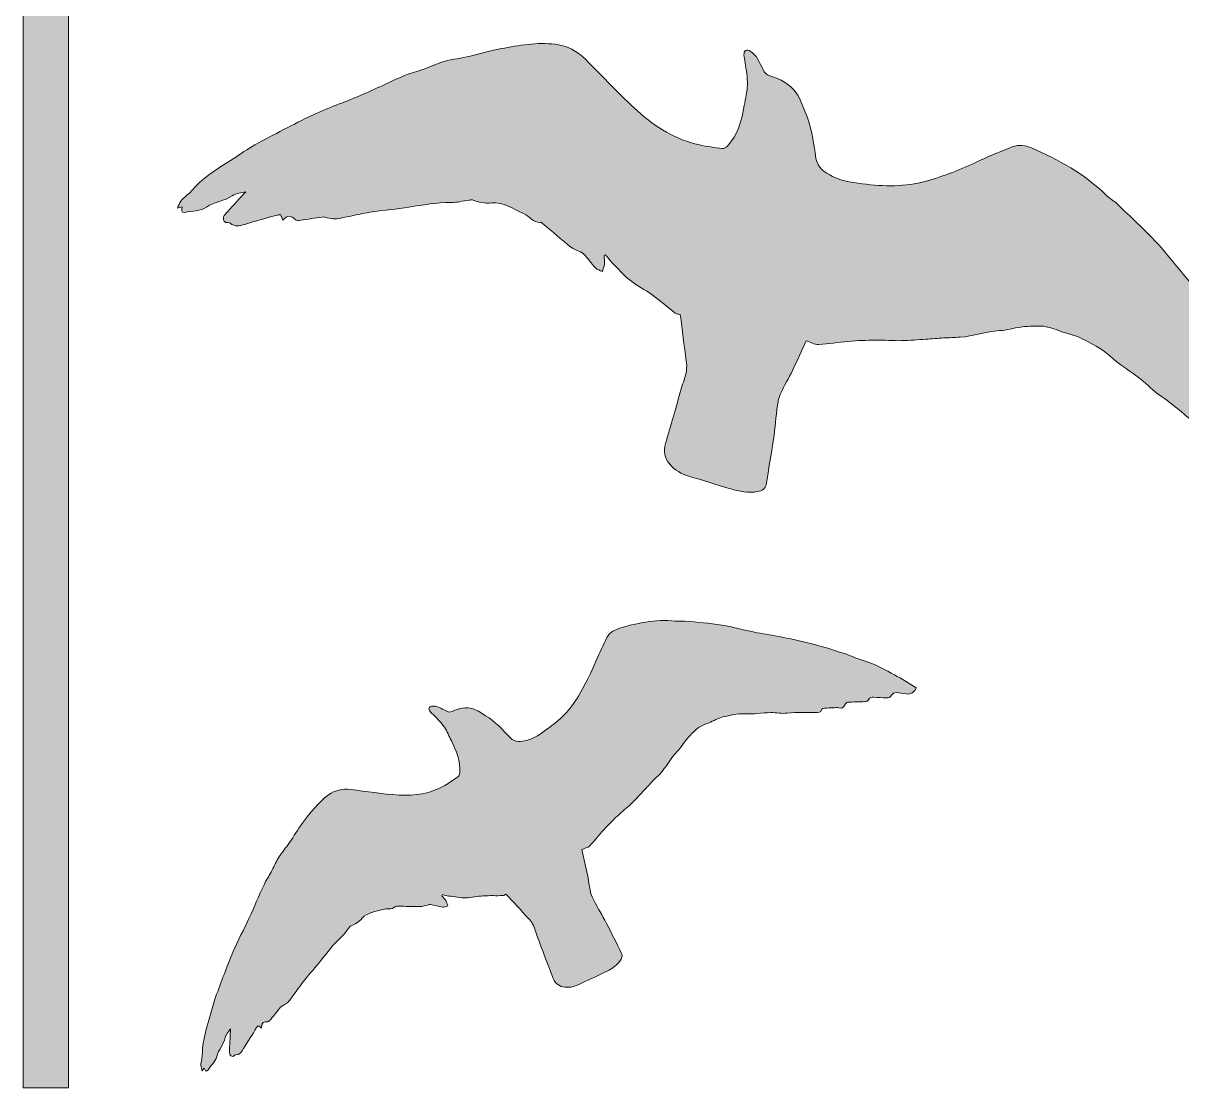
# Model space of a CAD drawing. Header units: inches. Extents: x 726 to 922, y 33 to 225.
# Drawn here: x 837.08 to 874.44, y 33.31 to 67.64 of the extents above; entities that cross this region are included whole.
import ezdxf

# ---------------------------------------------------------------- set-up
doc = ezdxf.new("R2010")
doc.units = ezdxf.units.IN
doc.header["$MEASUREMENT"] = 0
doc.layers.add('Layer 1', color=7, linetype='Continuous')

# ---------------------------------------------------------------- blocks, each defined once
blk = doc.blocks.new('block 3')
at = {"layer": 'Layer 1', "true_color": 0x965f44}
h = blk.add_hatch(color=25, dxfattribs=at)
h.dxf.hatch_style = 2
edge = h.paths.add_edge_path()
edge.add_spline(control_points=[(862.671, 131.864), (862.671, 148.268), (852.727, 162.346), (838.54, 168.408), (838.54, 168.408), (838.54, 224.914), (838.54, 224.914), (838.54, 224.914), (837.076, 224.914), (837.076, 224.914), (837.076, 224.914), (837.076, 33.31), (837.076, 33.31), (837.076, 33.31), (838.54, 33.31), (838.54, 33.31), (838.54, 33.31), (838.54, 95.321), (838.54, 95.321), (852.727, 101.383), (862.671, 115.461), (862.671, 131.864)], knot_values=[0, 0, 0, 0, 1, 1, 1, 2, 2, 2, 3, 3, 3, 4, 4, 4, 5, 5, 5, 6, 6, 6, 7, 7, 7, 7], degree=3, periodic=1)
at = {"layer": 'Layer 1', "lineweight": 0}
blk.add_open_spline([(862.671, 131.864), (862.671, 148.268), (852.727, 162.346), (838.54, 168.408), (838.54, 168.408), (838.54, 224.914), (838.54, 224.914), (838.54, 224.914), (837.076, 224.914), (837.076, 224.914), (837.076, 224.914), (837.076, 33.31), (837.076, 33.31), (837.076, 33.31), (838.54, 33.31), (838.54, 33.31), (838.54, 33.31), (838.54, 95.321), (838.54, 95.321), (852.727, 101.383), (862.671, 115.461), (862.671, 131.864)], degree=3, knots=[0, 0, 0, 0, 1, 1, 1, 2, 2, 2, 3, 3, 3, 4, 4, 4, 5, 5, 5, 6, 6, 6, 7, 7, 7, 7], dxfattribs=at)
blk = doc.blocks.new('block 6')
at = {"layer": 'Layer 1', "true_color": 0x965f44}
h = blk.add_hatch(color=25, dxfattribs=at)
h.dxf.hatch_style = 2
edge = h.paths.add_edge_path()
edge.add_spline(control_points=[(878.132, 54.879), (877.891, 55.205), (877.697, 55.564), (877.465, 55.897), (877.165, 56.328), (876.859, 56.758), (876.535, 57.171), (876.189, 57.611), (875.824, 58.036), (875.458, 58.46), (875.204, 58.753), (874.928, 59.028), (874.676, 59.322), (874.325, 59.73), (874.004, 60.165), (873.638, 60.557), (873.229, 60.996), (872.784, 61.403), (872.35, 61.818), (872.239, 61.925), (872.099, 62.002), (871.989, 62.11), (871.298, 62.788), (870.469, 63.245), (869.589, 63.621), (869.392, 63.705), (869.181, 63.739), (868.971, 63.653), (868.631, 63.513), (868.284, 63.387), (867.953, 63.227), (867.423, 62.972), (866.88, 62.756), (866.319, 62.582), (865.648, 62.375), (864.966, 62.366), (864.275, 62.451), (863.899, 62.497), (863.519, 62.524), (863.177, 62.704), (862.932, 62.833), (862.684, 62.985), (862.64, 63.284), (862.565, 63.793), (862.499, 64.301), (862.299, 64.78), (862.211, 64.989), (862.136, 65.212), (862.008, 65.395), (861.804, 65.685), (861.492, 65.844), (861.157, 65.943), (861.038, 65.977), (860.987, 66.047), (860.935, 66.151), (860.827, 66.369), (860.741, 66.608), (860.521, 66.747), (860.48, 66.772), (860.405, 66.787), (860.369, 66.767), (860.335, 66.747), (860.317, 66.674), (860.319, 66.625), (860.322, 66.54), (860.352, 66.457), (860.362, 66.371), (860.39, 66.133), (860.436, 65.894), (860.432, 65.656), (860.427, 65.434), (860.366, 65.213), (860.331, 64.992), (860.254, 64.507), (860.124, 64.044), (859.779, 63.672), (859.743, 63.632), (859.671, 63.597), (859.62, 63.603), (859.373, 63.633), (859.126, 63.667), (858.883, 63.72), (858.117, 63.887), (857.468, 64.29), (856.9, 64.803), (856.314, 65.332), (855.776, 65.914), (855.217, 66.472), (854.945, 66.743), (854.628, 66.918), (854.24, 66.964), (853.645, 67.035), (853.066, 66.929), (852.489, 66.824), (852.153, 66.763), (851.826, 66.655), (851.493, 66.58), (851.214, 66.517), (850.927, 66.485), (850.652, 66.41), (850.428, 66.349), (850.218, 66.239), (849.998, 66.161), (849.799, 66.089), (849.589, 66.048), (849.396, 65.965), (848.91, 65.755), (848.434, 65.522), (847.948, 65.313), (847.437, 65.094), (846.909, 64.915), (846.407, 64.678), (845.777, 64.382), (845.163, 64.052), (844.55, 63.722), (844.306, 63.591), (844.085, 63.42), (843.851, 63.271), (843.388, 62.977), (842.91, 62.703), (842.546, 62.277), (842.446, 62.16), (842.318, 62.066), (842.202, 61.962), (842.188, 61.943), (842.173, 61.926), (842.159, 61.908), (842.124, 61.837), (842.089, 61.766), (842.048, 61.681), (842.105, 61.695), (842.151, 61.706), (842.204, 61.719), (842.183, 61.628), (842.157, 61.521), (842.285, 61.542), (842.525, 61.582), (842.799, 61.588), (842.988, 61.715), (843.249, 61.891), (843.564, 61.905), (843.82, 62.081), (843.945, 62.167), (844.126, 62.172), (844.252, 62.206), (844.073, 62.01), (843.871, 61.784), (843.663, 61.564), (843.555, 61.45), (843.461, 61.343), (843.602, 61.216), (843.662, 61.21), (843.723, 61.222), (843.751, 61.197), (843.9, 61.063), (844.056, 61.108), (844.22, 61.157), (844.57, 61.261), (844.922, 61.359), (845.274, 61.457), (845.31, 61.468), (845.351, 61.462), (845.386, 61.464), (845.405, 61.41), (845.421, 61.366), (845.449, 61.288), (845.591, 61.484), (845.715, 61.43), (845.849, 61.311), (845.885, 61.279), (845.965, 61.283), (846.023, 61.29), (846.256, 61.321), (846.488, 61.363), (846.721, 61.394), (846.774, 61.4), (846.83, 61.38), (846.884, 61.37), (846.967, 61.357), (847.052, 61.322), (847.132, 61.331), (847.302, 61.35), (847.47, 61.392), (847.638, 61.425), (847.873, 61.47), (848.107, 61.527), (848.344, 61.561), (848.733, 61.617), (849.126, 61.645), (849.513, 61.71), (849.961, 61.786), (850.407, 61.863), (850.865, 61.861), (851.061, 61.86), (851.258, 61.909), (851.454, 61.935), (851.492, 61.94), (851.536, 61.961), (851.566, 61.948), (851.765, 61.865), (851.952, 61.828), (852.185, 61.848), (852.555, 61.882), (852.882, 61.658), (853.215, 61.505), (853.402, 61.42), (853.522, 61.208), (853.762, 61.221), (853.794, 61.223), (853.831, 61.182), (853.861, 61.157), (854.142, 60.92), (854.42, 60.68), (854.703, 60.447), (854.772, 60.39), (854.86, 60.356), (854.94, 60.314), (855.008, 60.278), (855.096, 60.261), (855.145, 60.209), (855.281, 60.064), (855.395, 59.899), (855.531, 59.754), (855.587, 59.696), (855.678, 59.671), (855.753, 59.631), (855.778, 59.712), (855.814, 59.792), (855.822, 59.874), (855.831, 59.966), (855.813, 60.06), (855.807, 60.153), (855.824, 60.159), (855.842, 60.165), (855.859, 60.171), (855.926, 60.09), (855.988, 60.003), (856.061, 59.928), (856.257, 59.729), (856.443, 59.516), (856.66, 59.342), (856.875, 59.169), (857.132, 59.047), (857.357, 58.884), (857.614, 58.697), (857.854, 58.486), (858.106, 58.292), (858.148, 58.26), (858.214, 58.26), (858.266, 58.247), (858.33, 57.749), (858.388, 57.248), (858.46, 56.75), (858.49, 56.538), (858.467, 56.341), (858.391, 56.145), (858.354, 56.049), (858.327, 55.949), (858.298, 55.85), (858.129, 55.264), (857.962, 54.678), (857.793, 54.092), (857.722, 53.844), (857.748, 53.619), (857.926, 53.418), (858.093, 53.228), (858.297, 53.107), (858.539, 53.036), (858.992, 52.903), (859.44, 52.754), (859.893, 52.627), (860.174, 52.547), (860.458, 52.483), (860.759, 52.538), (860.91, 52.565), (861.009, 52.627), (861.034, 52.77), (861.118, 53.253), (861.2, 53.737), (861.27, 54.222), (861.324, 54.588), (861.352, 54.957), (861.402, 55.324), (861.42, 55.455), (861.449, 55.592), (861.504, 55.71), (861.62, 55.958), (861.763, 56.193), (861.883, 56.439), (862.039, 56.76), (862.182, 57.087), (862.327, 57.401), (862.449, 57.363), (862.591, 57.278), (862.73, 57.283), (863.048, 57.294), (863.363, 57.358), (863.681, 57.384), (863.976, 57.408), (864.272, 57.419), (864.568, 57.422), (864.846, 57.425), (865.126, 57.402), (865.405, 57.406), (865.665, 57.41), (865.926, 57.436), (866.186, 57.453), (866.379, 57.466), (866.572, 57.481), (866.765, 57.493), (866.939, 57.503), (867.114, 57.507), (867.288, 57.517), (867.718, 57.542), (868.125, 57.707), (868.558, 57.729), (868.789, 57.742), (869.016, 57.814), (869.246, 57.846), (869.399, 57.867), (869.554, 57.868), (869.709, 57.874), (869.798, 57.877), (869.887, 57.872), (869.977, 57.871), (870.158, 57.843), (870.341, 57.779), (870.518, 57.715), (870.748, 57.631), (871.004, 57.584), (871.205, 57.478), (871.513, 57.313), (871.842, 57.164), (872.114, 56.916), (872.425, 56.633), (872.795, 56.417), (873.128, 56.158), (873.34, 55.993), (873.513, 55.773), (873.738, 55.633), (874.136, 55.386), (874.467, 55.062), (874.834, 54.779), (874.923, 54.71), (875.007, 54.595), (875.147, 54.709), (875.164, 54.723), (875.237, 54.68), (875.276, 54.653), (875.388, 54.575), (875.498, 54.492), (875.606, 54.409), (875.684, 54.35), (875.78, 54.301), (875.829, 54.223), (875.916, 54.085), (876.01, 54.095), (876.136, 54.149), (876.184, 54.169), (876.265, 54.177), (876.302, 54.15), (876.533, 53.982), (876.755, 53.799), (876.985, 53.629), (877.032, 53.595), (877.117, 53.569), (877.164, 53.588), (877.28, 53.637), (877.349, 53.584), (877.424, 53.516), (877.577, 53.378), (877.73, 53.241), (877.883, 53.103), (877.965, 53.03), (878.047, 53), (878.165, 53.035), (878.232, 53.055), (878.34, 53.03), (878.394, 52.984), (878.524, 52.874), (878.63, 52.736), (878.751, 52.614), (878.893, 52.472), (879.097, 52.43), (879.277, 52.527), (879.124, 52.888), (878.984, 53.26), (878.812, 53.617), (878.605, 54.047), (878.421, 54.489), (878.132, 54.879)], knot_values=[0, 0, 0, 0, 1, 1, 1, 2, 2, 2, 3, 3, 3, 4, 4, 4, 5, 5, 5, 6, 6, 6, 7, 7, 7, 8, 8, 8, 9, 9, 9, 10, 10, 10, 11, 11, 11, 12, 12, 12, 13, 13, 13, 14, 14, 14, 15, 15, 15, 16, 16, 16, 17, 17, 17, 18, 18, 18, 19, 19, 19, 20, 20, 20, 21, 21, 21, 22, 22, 22, 23, 23, 23, 24, 24, 24, 25, 25, 25, 26, 26, 26, 27, 27, 27, 28, 28, 28, 29, 29, 29, 30, 30, 30, 31, 31, 31, 32, 32, 32, 33, 33, 33, 34, 34, 34, 35, 35, 35, 36, 36, 36, 37, 37, 37, 38, 38, 38, 39, 39, 39, 40, 40, 40, 41, 41, 41, 42, 42, 42, 43, 43, 43, 44, 44, 44, 45, 45, 45, 46, 46, 46, 47, 47, 47, 48, 48, 48, 49, 49, 49, 50, 50, 50, 51, 51, 51, 52, 52, 52, 53, 53, 53, 54, 54, 54, 55, 55, 55, 56, 56, 56, 57, 57, 57, 58, 58, 58, 59, 59, 59, 60, 60, 60, 61, 61, 61, 62, 62, 62, 63, 63, 63, 64, 64, 64, 65, 65, 65, 66, 66, 66, 67, 67, 67, 68, 68, 68, 69, 69, 69, 70, 70, 70, 71, 71, 71, 72, 72, 72, 73, 73, 73, 74, 74, 74, 75, 75, 75, 76, 76, 76, 77, 77, 77, 78, 78, 78, 79, 79, 79, 80, 80, 80, 81, 81, 81, 82, 82, 82, 83, 83, 83, 84, 84, 84, 85, 85, 85, 86, 86, 86, 87, 87, 87, 88, 88, 88, 89, 89, 89, 90, 90, 90, 91, 91, 91, 92, 92, 92, 93, 93, 93, 94, 94, 94, 95, 95, 95, 96, 96, 96, 97, 97, 97, 98, 98, 98, 99, 99, 99, 100, 100, 100, 101, 101, 101, 102, 102, 102, 103, 103, 103, 104, 104, 104, 105, 105, 105, 106, 106, 106, 107, 107, 107, 108, 108, 108, 109, 109, 109, 110, 110, 110, 111, 111, 111, 112, 112, 112, 113, 113, 113, 114, 114, 114, 115, 115, 115, 116, 116, 116, 117, 117, 117, 118, 118, 118, 119, 119, 119, 120, 120, 120, 121, 121, 121, 122, 122, 122, 123, 123, 123, 124, 124, 124, 125, 125, 125, 126, 126, 126, 127, 127, 127, 128, 128, 128, 129, 129, 129, 130, 130, 130, 130], degree=3, periodic=1)
at = {"layer": 'Layer 1', "lineweight": 0}
blk.add_open_spline([(878.132, 54.879), (877.891, 55.205), (877.697, 55.564), (877.465, 55.897), (877.165, 56.328), (876.859, 56.758), (876.535, 57.171), (876.189, 57.611), (875.824, 58.036), (875.458, 58.46), (875.204, 58.753), (874.928, 59.028), (874.676, 59.322), (874.325, 59.73), (874.004, 60.165), (873.638, 60.557), (873.229, 60.996), (872.784, 61.403), (872.35, 61.818), (872.239, 61.925), (872.099, 62.002), (871.989, 62.11), (871.298, 62.788), (870.469, 63.245), (869.589, 63.621), (869.392, 63.705), (869.181, 63.739), (868.971, 63.653), (868.631, 63.513), (868.284, 63.387), (867.953, 63.227), (867.423, 62.972), (866.88, 62.756), (866.319, 62.582), (865.648, 62.375), (864.966, 62.366), (864.275, 62.451), (863.899, 62.497), (863.519, 62.524), (863.177, 62.704), (862.932, 62.833), (862.684, 62.985), (862.64, 63.284), (862.565, 63.793), (862.499, 64.301), (862.299, 64.78), (862.211, 64.989), (862.136, 65.212), (862.008, 65.395), (861.804, 65.685), (861.492, 65.844), (861.157, 65.943), (861.038, 65.977), (860.987, 66.047), (860.935, 66.151), (860.827, 66.369), (860.741, 66.608), (860.521, 66.747), (860.48, 66.772), (860.405, 66.787), (860.369, 66.767), (860.335, 66.747), (860.317, 66.674), (860.319, 66.625), (860.322, 66.54), (860.352, 66.457), (860.362, 66.371), (860.39, 66.133), (860.436, 65.894), (860.432, 65.656), (860.427, 65.434), (860.366, 65.213), (860.331, 64.992), (860.254, 64.507), (860.124, 64.044), (859.779, 63.672), (859.743, 63.632), (859.671, 63.597), (859.62, 63.603), (859.373, 63.633), (859.126, 63.667), (858.883, 63.72), (858.117, 63.887), (857.468, 64.29), (856.9, 64.803), (856.314, 65.332), (855.776, 65.914), (855.217, 66.472), (854.945, 66.743), (854.628, 66.918), (854.24, 66.964), (853.645, 67.035), (853.066, 66.929), (852.489, 66.824), (852.153, 66.763), (851.826, 66.655), (851.493, 66.58), (851.214, 66.517), (850.927, 66.485), (850.652, 66.41), (850.428, 66.349), (850.218, 66.239), (849.998, 66.161), (849.799, 66.089), (849.589, 66.048), (849.396, 65.965), (848.91, 65.755), (848.434, 65.522), (847.948, 65.313), (847.437, 65.094), (846.909, 64.915), (846.407, 64.678), (845.777, 64.382), (845.163, 64.052), (844.55, 63.722), (844.306, 63.591), (844.085, 63.42), (843.851, 63.271), (843.388, 62.977), (842.91, 62.703), (842.546, 62.277), (842.446, 62.16), (842.318, 62.066), (842.202, 61.962), (842.188, 61.943), (842.173, 61.926), (842.159, 61.908), (842.124, 61.837), (842.089, 61.766), (842.048, 61.681), (842.105, 61.695), (842.151, 61.706), (842.204, 61.719), (842.183, 61.628), (842.157, 61.521), (842.285, 61.542), (842.525, 61.582), (842.799, 61.588), (842.988, 61.715), (843.249, 61.891), (843.564, 61.905), (843.82, 62.081), (843.945, 62.167), (844.126, 62.172), (844.252, 62.206), (844.073, 62.01), (843.871, 61.784), (843.663, 61.564), (843.555, 61.45), (843.461, 61.343), (843.602, 61.216), (843.662, 61.21), (843.723, 61.222), (843.751, 61.197), (843.9, 61.063), (844.056, 61.108), (844.22, 61.157), (844.57, 61.261), (844.922, 61.359), (845.274, 61.457), (845.31, 61.468), (845.351, 61.462), (845.386, 61.464), (845.405, 61.41), (845.421, 61.366), (845.449, 61.288), (845.591, 61.484), (845.715, 61.43), (845.849, 61.311), (845.885, 61.279), (845.965, 61.283), (846.023, 61.29), (846.256, 61.321), (846.488, 61.363), (846.721, 61.394), (846.774, 61.4), (846.83, 61.38), (846.884, 61.37), (846.967, 61.357), (847.052, 61.322), (847.132, 61.331), (847.302, 61.35), (847.47, 61.392), (847.638, 61.425), (847.873, 61.47), (848.107, 61.527), (848.344, 61.561), (848.733, 61.617), (849.126, 61.645), (849.513, 61.71), (849.961, 61.786), (850.407, 61.863), (850.865, 61.861), (851.061, 61.86), (851.258, 61.909), (851.454, 61.935), (851.492, 61.94), (851.536, 61.961), (851.566, 61.948), (851.765, 61.865), (851.952, 61.828), (852.185, 61.848), (852.555, 61.882), (852.882, 61.658), (853.215, 61.505), (853.402, 61.42), (853.522, 61.208), (853.762, 61.221), (853.794, 61.223), (853.831, 61.182), (853.861, 61.157), (854.142, 60.92), (854.42, 60.68), (854.703, 60.447), (854.772, 60.39), (854.86, 60.356), (854.94, 60.314), (855.008, 60.278), (855.096, 60.261), (855.145, 60.209), (855.281, 60.064), (855.395, 59.899), (855.531, 59.754), (855.587, 59.696), (855.678, 59.671), (855.753, 59.631), (855.778, 59.712), (855.814, 59.792), (855.822, 59.874), (855.831, 59.966), (855.813, 60.06), (855.807, 60.153), (855.824, 60.159), (855.842, 60.165), (855.859, 60.171), (855.926, 60.09), (855.988, 60.003), (856.061, 59.928), (856.257, 59.729), (856.443, 59.516), (856.66, 59.342), (856.875, 59.169), (857.132, 59.047), (857.357, 58.884), (857.614, 58.697), (857.854, 58.486), (858.106, 58.292), (858.148, 58.26), (858.214, 58.26), (858.266, 58.247), (858.33, 57.749), (858.388, 57.248), (858.46, 56.75), (858.49, 56.538), (858.467, 56.341), (858.391, 56.145), (858.354, 56.049), (858.327, 55.949), (858.298, 55.85), (858.129, 55.264), (857.962, 54.678), (857.793, 54.092), (857.722, 53.844), (857.748, 53.619), (857.926, 53.418), (858.093, 53.228), (858.297, 53.107), (858.539, 53.036), (858.992, 52.903), (859.44, 52.754), (859.893, 52.627), (860.174, 52.547), (860.458, 52.483), (860.759, 52.538), (860.91, 52.565), (861.009, 52.627), (861.034, 52.77), (861.118, 53.253), (861.2, 53.737), (861.27, 54.222), (861.324, 54.588), (861.352, 54.957), (861.402, 55.324), (861.42, 55.455), (861.449, 55.592), (861.504, 55.71), (861.62, 55.958), (861.763, 56.193), (861.883, 56.439), (862.039, 56.76), (862.182, 57.087), (862.327, 57.401), (862.449, 57.363), (862.591, 57.278), (862.73, 57.283), (863.048, 57.294), (863.363, 57.358), (863.681, 57.384), (863.976, 57.408), (864.272, 57.419), (864.568, 57.422), (864.846, 57.425), (865.126, 57.402), (865.405, 57.406), (865.665, 57.41), (865.926, 57.436), (866.186, 57.453), (866.379, 57.466), (866.572, 57.481), (866.765, 57.493), (866.939, 57.503), (867.114, 57.507), (867.288, 57.517), (867.718, 57.542), (868.125, 57.707), (868.558, 57.729), (868.789, 57.742), (869.016, 57.814), (869.246, 57.846), (869.399, 57.867), (869.554, 57.868), (869.709, 57.874), (869.798, 57.877), (869.887, 57.872), (869.977, 57.871), (870.158, 57.843), (870.341, 57.779), (870.518, 57.715), (870.748, 57.631), (871.004, 57.584), (871.205, 57.478), (871.513, 57.313), (871.842, 57.164), (872.114, 56.916), (872.425, 56.633), (872.795, 56.417), (873.128, 56.158), (873.34, 55.993), (873.513, 55.773), (873.738, 55.633), (874.136, 55.386), (874.467, 55.062), (874.834, 54.779), (874.923, 54.71), (875.007, 54.595), (875.147, 54.709), (875.164, 54.723), (875.237, 54.68), (875.276, 54.653), (875.388, 54.575), (875.498, 54.492), (875.606, 54.409), (875.684, 54.35), (875.78, 54.301), (875.829, 54.223), (875.916, 54.085), (876.01, 54.095), (876.136, 54.149), (876.184, 54.169), (876.265, 54.177), (876.302, 54.15), (876.533, 53.982), (876.755, 53.799), (876.985, 53.629), (877.032, 53.595), (877.117, 53.569), (877.164, 53.588), (877.28, 53.637), (877.349, 53.584), (877.424, 53.516), (877.577, 53.378), (877.73, 53.241), (877.883, 53.103), (877.965, 53.03), (878.047, 53), (878.165, 53.035), (878.232, 53.055), (878.34, 53.03), (878.394, 52.984), (878.524, 52.874), (878.63, 52.736), (878.751, 52.614), (878.893, 52.472), (879.097, 52.43), (879.277, 52.527), (879.124, 52.888), (878.984, 53.26), (878.812, 53.617), (878.605, 54.047), (878.421, 54.489), (878.132, 54.879)], degree=3, knots=[0, 0, 0, 0, 1, 1, 1, 2, 2, 2, 3, 3, 3, 4, 4, 4, 5, 5, 5, 6, 6, 6, 7, 7, 7, 8, 8, 8, 9, 9, 9, 10, 10, 10, 11, 11, 11, 12, 12, 12, 13, 13, 13, 14, 14, 14, 15, 15, 15, 16, 16, 16, 17, 17, 17, 18, 18, 18, 19, 19, 19, 20, 20, 20, 21, 21, 21, 22, 22, 22, 23, 23, 23, 24, 24, 24, 25, 25, 25, 26, 26, 26, 27, 27, 27, 28, 28, 28, 29, 29, 29, 30, 30, 30, 31, 31, 31, 32, 32, 32, 33, 33, 33, 34, 34, 34, 35, 35, 35, 36, 36, 36, 37, 37, 37, 38, 38, 38, 39, 39, 39, 40, 40, 40, 41, 41, 41, 42, 42, 42, 43, 43, 43, 44, 44, 44, 45, 45, 45, 46, 46, 46, 47, 47, 47, 48, 48, 48, 49, 49, 49, 50, 50, 50, 51, 51, 51, 52, 52, 52, 53, 53, 53, 54, 54, 54, 55, 55, 55, 56, 56, 56, 57, 57, 57, 58, 58, 58, 59, 59, 59, 60, 60, 60, 61, 61, 61, 62, 62, 62, 63, 63, 63, 64, 64, 64, 65, 65, 65, 66, 66, 66, 67, 67, 67, 68, 68, 68, 69, 69, 69, 70, 70, 70, 71, 71, 71, 72, 72, 72, 73, 73, 73, 74, 74, 74, 75, 75, 75, 76, 76, 76, 77, 77, 77, 78, 78, 78, 79, 79, 79, 80, 80, 80, 81, 81, 81, 82, 82, 82, 83, 83, 83, 84, 84, 84, 85, 85, 85, 86, 86, 86, 87, 87, 87, 88, 88, 88, 89, 89, 89, 90, 90, 90, 91, 91, 91, 92, 92, 92, 93, 93, 93, 94, 94, 94, 95, 95, 95, 96, 96, 96, 97, 97, 97, 98, 98, 98, 99, 99, 99, 100, 100, 100, 101, 101, 101, 102, 102, 102, 103, 103, 103, 104, 104, 104, 105, 105, 105, 106, 106, 106, 107, 107, 107, 108, 108, 108, 109, 109, 109, 110, 110, 110, 111, 111, 111, 112, 112, 112, 113, 113, 113, 114, 114, 114, 115, 115, 115, 116, 116, 116, 117, 117, 117, 118, 118, 118, 119, 119, 119, 120, 120, 120, 121, 121, 121, 122, 122, 122, 123, 123, 123, 124, 124, 124, 125, 125, 125, 126, 126, 126, 127, 127, 127, 128, 128, 128, 129, 129, 129, 130, 130, 130, 130], dxfattribs=at)
blk = doc.blocks.new('block 7')
at = {"layer": 'Layer 1', "true_color": 0xfcbc38}
h = blk.add_hatch(color=40, dxfattribs=at)
h.dxf.hatch_style = 2
edge = h.paths.add_edge_path()
edge.add_spline(control_points=[(864.297, 47.045), (864.036, 47.121), (863.786, 47.239), (863.527, 47.324), (863.191, 47.433), (862.854, 47.54), (862.514, 47.628), (862.151, 47.722), (861.785, 47.797), (861.419, 47.87), (861.166, 47.922), (860.908, 47.952), (860.655, 48.004), (860.303, 48.077), (859.956, 48.179), (859.603, 48.234), (859.208, 48.297), (858.809, 48.324), (858.411, 48.361), (858.309, 48.37), (858.205, 48.349), (858.103, 48.36), (857.463, 48.428), (856.844, 48.302), (856.233, 48.103), (856.097, 48.058), (855.973, 47.978), (855.901, 47.828), (855.784, 47.583), (855.658, 47.344), (855.555, 47.093), (855.389, 46.691), (855.199, 46.306), (854.982, 45.937), (854.723, 45.495), (854.375, 45.165), (853.983, 44.886), (853.77, 44.734), (853.563, 44.569), (853.311, 44.512), (853.131, 44.471), (852.94, 44.442), (852.792, 44.596), (852.54, 44.859), (852.293, 45.126), (851.99, 45.31), (851.857, 45.392), (851.725, 45.487), (851.582, 45.533), (851.355, 45.606), (851.128, 45.551), (850.914, 45.449), (850.839, 45.413), (850.783, 45.429), (850.712, 45.466), (850.566, 45.542), (850.421, 45.641), (850.25, 45.618), (850.218, 45.613), (850.173, 45.586), (850.163, 45.557), (850.154, 45.53), (850.175, 45.478), (850.197, 45.45), (850.234, 45.402), (850.284, 45.367), (850.325, 45.322), (850.439, 45.195), (850.563, 45.077), (850.66, 44.936), (850.751, 44.803), (850.812, 44.645), (850.887, 44.498), (851.05, 44.177), (851.176, 43.843), (851.155, 43.461), (851.152, 43.421), (851.13, 43.366), (851.101, 43.345), (850.961, 43.245), (850.82, 43.147), (850.672, 43.062), (850.208, 42.795), (849.705, 42.723), (849.197, 42.753), (848.673, 42.784), (848.152, 42.87), (847.63, 42.931), (847.377, 42.96), (847.14, 42.912), (846.92, 42.754), (846.585, 42.513), (846.33, 42.175), (846.077, 41.838), (845.929, 41.642), (845.806, 41.423), (845.666, 41.221), (845.548, 41.051), (845.413, 40.896), (845.303, 40.721), (845.213, 40.578), (845.151, 40.414), (845.07, 40.263), (844.997, 40.127), (844.907, 40.002), (844.842, 39.861), (844.679, 39.507), (844.532, 39.144), (844.368, 38.789), (844.197, 38.418), (843.999, 38.061), (843.839, 37.683), (843.639, 37.21), (843.46, 36.724), (843.282, 36.238), (843.211, 36.046), (843.169, 35.84), (843.111, 35.641), (842.996, 35.248), (842.864, 34.86), (842.854, 34.437), (842.852, 34.32), (842.825, 34.204), (842.809, 34.088), (842.809, 34.07), (842.809, 34.053), (842.809, 34.036), (842.821, 33.978), (842.833, 33.919), (842.847, 33.85), (842.871, 33.885), (842.889, 33.913), (842.912, 33.946), (842.939, 33.883), (842.97, 33.808), (843.027, 33.881), (843.134, 34.018), (843.273, 34.153), (843.317, 34.317), (843.378, 34.545), (843.535, 34.703), (843.593, 34.928), (843.621, 35.038), (843.712, 35.128), (843.764, 35.208), (843.753, 35.007), (843.743, 34.779), (843.728, 34.55), (843.72, 34.432), (843.717, 34.325), (843.843, 34.317), (843.876, 34.342), (843.903, 34.379), (843.927, 34.377), (844.061, 34.369), (844.122, 34.47), (844.186, 34.577), (844.323, 34.804), (844.463, 35.03), (844.604, 35.255), (844.618, 35.278), (844.641, 35.294), (844.659, 35.312), (844.691, 35.29), (844.718, 35.271), (844.764, 35.239), (844.756, 35.422), (844.843, 35.449), (844.961, 35.443), (844.993, 35.441), (845.033, 35.482), (845.06, 35.513), (845.167, 35.643), (845.269, 35.778), (845.376, 35.907), (845.401, 35.936), (845.438, 35.95), (845.47, 35.971), (845.519, 36.002), (845.577, 36.023), (845.615, 36.066), (845.694, 36.158), (845.763, 36.262), (845.836, 36.361), (845.938, 36.5), (846.035, 36.645), (846.143, 36.778), (846.32, 36.996), (846.511, 37.2), (846.683, 37.422), (846.883, 37.68), (847.08, 37.937), (847.317, 38.154), (847.419, 38.247), (847.5, 38.369), (847.59, 38.478), (847.607, 38.499), (847.621, 38.532), (847.642, 38.539), (847.779, 38.585), (847.892, 38.652), (848.003, 38.776), (848.18, 38.971), (848.442, 38.996), (848.677, 39.065), (848.809, 39.103), (848.96, 39.037), (849.079, 39.159), (849.094, 39.175), (849.13, 39.168), (849.156, 39.168), (849.4, 39.163), (849.644, 39.154), (849.888, 39.153), (849.947, 39.152), (850.006, 39.174), (850.065, 39.187), (850.116, 39.199), (850.168, 39.231), (850.215, 39.223), (850.346, 39.203), (850.474, 39.161), (850.605, 39.141), (850.658, 39.133), (850.715, 39.162), (850.771, 39.174), (850.749, 39.233), (850.735, 39.298), (850.704, 39.349), (850.67, 39.408), (850.622, 39.454), (850.58, 39.506), (850.586, 39.518), (850.593, 39.53), (850.599, 39.541), (850.668, 39.525), (850.736, 39.504), (850.805, 39.495), (850.989, 39.471), (851.174, 39.435), (851.359, 39.436), (851.543, 39.438), (851.726, 39.489), (851.91, 39.5), (852.121, 39.513), (852.333, 39.503), (852.544, 39.509), (852.579, 39.51), (852.613, 39.542), (852.646, 39.559), (852.887, 39.298), (853.126, 39.032), (853.372, 38.773), (853.476, 38.664), (853.547, 38.537), (853.59, 38.386), (853.611, 38.312), (853.638, 38.241), (853.665, 38.169), (853.823, 37.745), (853.983, 37.322), (854.141, 36.898), (854.208, 36.717), (854.315, 36.598), (854.491, 36.565), (854.657, 36.533), (854.813, 36.56), (854.968, 36.633), (855.256, 36.771), (855.55, 36.896), (855.837, 37.038), (856.015, 37.125), (856.188, 37.222), (856.32, 37.398), (856.387, 37.486), (856.412, 37.569), (856.365, 37.665), (856.206, 37.989), (856.046, 38.311), (855.879, 38.629), (855.753, 38.869), (855.614, 39.1), (855.486, 39.338), (855.44, 39.424), (855.398, 39.517), (855.376, 39.613), (855.332, 39.814), (855.308, 40.02), (855.267, 40.221), (855.213, 40.484), (855.15, 40.744), (855.093, 40.998), (855.172, 41.033), (855.281, 41.05), (855.35, 41.119), (855.509, 41.277), (855.645, 41.465), (855.798, 41.632), (855.94, 41.786), (856.088, 41.934), (856.239, 42.076), (856.382, 42.211), (856.536, 42.33), (856.678, 42.465), (856.81, 42.592), (856.934, 42.731), (857.061, 42.865), (857.155, 42.965), (857.248, 43.065), (857.343, 43.164), (857.428, 43.253), (857.516, 43.339), (857.602, 43.428), (857.814, 43.647), (857.954, 43.937), (858.168, 44.157), (858.282, 44.274), (858.369, 44.424), (858.474, 44.553), (858.544, 44.638), (858.624, 44.712), (858.701, 44.789), (858.745, 44.834), (858.794, 44.873), (858.84, 44.915), (858.945, 44.985), (859.066, 45.035), (859.185, 45.081), (859.338, 45.142), (859.49, 45.237), (859.638, 45.269), (859.866, 45.32), (860.097, 45.389), (860.342, 45.373), (860.62, 45.355), (860.902, 45.404), (861.182, 45.412), (861.36, 45.416), (861.541, 45.369), (861.716, 45.394), (862.024, 45.438), (862.331, 45.406), (862.638, 45.415), (862.713, 45.417), (862.804, 45.39), (862.829, 45.523), (862.832, 45.539), (862.887, 45.549), (862.919, 45.551), (863.01, 45.559), (863.101, 45.563), (863.191, 45.566), (863.256, 45.568), (863.326, 45.585), (863.384, 45.563), (863.487, 45.524), (863.531, 45.574), (863.573, 45.665), (863.59, 45.7), (863.628, 45.743), (863.658, 45.745), (863.848, 45.757), (864.039, 45.755), (864.229, 45.765), (864.267, 45.768), (864.322, 45.793), (864.338, 45.827), (864.377, 45.91), (864.435, 45.912), (864.502, 45.908), (864.639, 45.899), (864.776, 45.893), (864.912, 45.885), (864.985, 45.88), (865.039, 45.902), (865.086, 45.979), (865.112, 46.022), (865.178, 46.059), (865.225, 46.058), (865.338, 46.055), (865.451, 46.024), (865.564, 46.011), (865.697, 45.995), (865.819, 46.068), (865.871, 46.21), (865.641, 46.349), (865.414, 46.5), (865.176, 46.628), (864.889, 46.782), (864.609, 46.953), (864.297, 47.045)], knot_values=[0, 0, 0, 0, 1, 1, 1, 2, 2, 2, 3, 3, 3, 4, 4, 4, 5, 5, 5, 6, 6, 6, 7, 7, 7, 8, 8, 8, 9, 9, 9, 10, 10, 10, 11, 11, 11, 12, 12, 12, 13, 13, 13, 14, 14, 14, 15, 15, 15, 16, 16, 16, 17, 17, 17, 18, 18, 18, 19, 19, 19, 20, 20, 20, 21, 21, 21, 22, 22, 22, 23, 23, 23, 24, 24, 24, 25, 25, 25, 26, 26, 26, 27, 27, 27, 28, 28, 28, 29, 29, 29, 30, 30, 30, 31, 31, 31, 32, 32, 32, 33, 33, 33, 34, 34, 34, 35, 35, 35, 36, 36, 36, 37, 37, 37, 38, 38, 38, 39, 39, 39, 40, 40, 40, 41, 41, 41, 42, 42, 42, 43, 43, 43, 44, 44, 44, 45, 45, 45, 46, 46, 46, 47, 47, 47, 48, 48, 48, 49, 49, 49, 50, 50, 50, 51, 51, 51, 52, 52, 52, 53, 53, 53, 54, 54, 54, 55, 55, 55, 56, 56, 56, 57, 57, 57, 58, 58, 58, 59, 59, 59, 60, 60, 60, 61, 61, 61, 62, 62, 62, 63, 63, 63, 64, 64, 64, 65, 65, 65, 66, 66, 66, 67, 67, 67, 68, 68, 68, 69, 69, 69, 70, 70, 70, 71, 71, 71, 72, 72, 72, 73, 73, 73, 74, 74, 74, 75, 75, 75, 76, 76, 76, 77, 77, 77, 78, 78, 78, 79, 79, 79, 80, 80, 80, 81, 81, 81, 82, 82, 82, 83, 83, 83, 84, 84, 84, 85, 85, 85, 86, 86, 86, 87, 87, 87, 88, 88, 88, 89, 89, 89, 90, 90, 90, 91, 91, 91, 92, 92, 92, 93, 93, 93, 94, 94, 94, 95, 95, 95, 96, 96, 96, 97, 97, 97, 98, 98, 98, 99, 99, 99, 100, 100, 100, 101, 101, 101, 102, 102, 102, 103, 103, 103, 104, 104, 104, 105, 105, 105, 106, 106, 106, 107, 107, 107, 108, 108, 108, 109, 109, 109, 110, 110, 110, 111, 111, 111, 112, 112, 112, 113, 113, 113, 114, 114, 114, 115, 115, 115, 116, 116, 116, 117, 117, 117, 118, 118, 118, 119, 119, 119, 120, 120, 120, 121, 121, 121, 122, 122, 122, 123, 123, 123, 124, 124, 124, 125, 125, 125, 126, 126, 126, 127, 127, 127, 128, 128, 128, 129, 129, 129, 130, 130, 130, 130], degree=3, periodic=1)
at = {"layer": 'Layer 1', "lineweight": 0}
blk.add_open_spline([(864.297, 47.045), (864.036, 47.121), (863.786, 47.239), (863.527, 47.324), (863.191, 47.433), (862.854, 47.54), (862.514, 47.628), (862.151, 47.722), (861.785, 47.797), (861.419, 47.87), (861.166, 47.922), (860.908, 47.952), (860.655, 48.004), (860.303, 48.077), (859.956, 48.179), (859.603, 48.234), (859.208, 48.297), (858.809, 48.324), (858.411, 48.361), (858.309, 48.37), (858.205, 48.349), (858.103, 48.36), (857.463, 48.428), (856.844, 48.302), (856.233, 48.103), (856.097, 48.058), (855.973, 47.978), (855.901, 47.828), (855.784, 47.583), (855.658, 47.344), (855.555, 47.093), (855.389, 46.691), (855.199, 46.306), (854.982, 45.937), (854.723, 45.495), (854.375, 45.165), (853.983, 44.886), (853.77, 44.734), (853.563, 44.569), (853.311, 44.512), (853.131, 44.471), (852.94, 44.442), (852.792, 44.596), (852.54, 44.859), (852.293, 45.126), (851.99, 45.31), (851.857, 45.392), (851.725, 45.487), (851.582, 45.533), (851.355, 45.606), (851.128, 45.551), (850.914, 45.449), (850.839, 45.413), (850.783, 45.429), (850.712, 45.466), (850.566, 45.542), (850.421, 45.641), (850.25, 45.618), (850.218, 45.613), (850.173, 45.586), (850.163, 45.557), (850.154, 45.53), (850.175, 45.478), (850.197, 45.45), (850.234, 45.402), (850.284, 45.367), (850.325, 45.322), (850.439, 45.195), (850.563, 45.077), (850.66, 44.936), (850.751, 44.803), (850.812, 44.645), (850.887, 44.498), (851.05, 44.177), (851.176, 43.843), (851.155, 43.461), (851.152, 43.421), (851.13, 43.366), (851.101, 43.345), (850.961, 43.245), (850.82, 43.147), (850.672, 43.062), (850.208, 42.795), (849.705, 42.723), (849.197, 42.753), (848.673, 42.784), (848.152, 42.87), (847.63, 42.931), (847.377, 42.96), (847.14, 42.912), (846.92, 42.754), (846.585, 42.513), (846.33, 42.175), (846.077, 41.838), (845.929, 41.642), (845.806, 41.423), (845.666, 41.221), (845.548, 41.051), (845.413, 40.896), (845.303, 40.721), (845.213, 40.578), (845.151, 40.414), (845.07, 40.263), (844.997, 40.127), (844.907, 40.002), (844.842, 39.861), (844.679, 39.507), (844.532, 39.144), (844.368, 38.789), (844.197, 38.418), (843.999, 38.061), (843.839, 37.683), (843.639, 37.21), (843.46, 36.724), (843.282, 36.238), (843.211, 36.046), (843.169, 35.84), (843.111, 35.641), (842.996, 35.248), (842.864, 34.86), (842.854, 34.437), (842.852, 34.32), (842.825, 34.204), (842.809, 34.088), (842.809, 34.07), (842.809, 34.053), (842.809, 34.036), (842.821, 33.978), (842.833, 33.919), (842.847, 33.85), (842.871, 33.885), (842.889, 33.913), (842.912, 33.946), (842.939, 33.883), (842.97, 33.808), (843.027, 33.881), (843.134, 34.018), (843.273, 34.153), (843.317, 34.317), (843.378, 34.545), (843.535, 34.703), (843.593, 34.928), (843.621, 35.038), (843.712, 35.128), (843.764, 35.208), (843.753, 35.007), (843.743, 34.779), (843.728, 34.55), (843.72, 34.432), (843.717, 34.325), (843.843, 34.317), (843.876, 34.342), (843.903, 34.379), (843.927, 34.377), (844.061, 34.369), (844.122, 34.47), (844.186, 34.577), (844.323, 34.804), (844.463, 35.03), (844.604, 35.255), (844.618, 35.278), (844.641, 35.294), (844.659, 35.312), (844.691, 35.29), (844.718, 35.271), (844.764, 35.239), (844.756, 35.422), (844.843, 35.449), (844.961, 35.443), (844.993, 35.441), (845.033, 35.482), (845.06, 35.513), (845.167, 35.643), (845.269, 35.778), (845.376, 35.907), (845.401, 35.936), (845.438, 35.95), (845.47, 35.971), (845.519, 36.002), (845.577, 36.023), (845.615, 36.066), (845.694, 36.158), (845.763, 36.262), (845.836, 36.361), (845.938, 36.5), (846.035, 36.645), (846.143, 36.778), (846.32, 36.996), (846.511, 37.2), (846.683, 37.422), (846.883, 37.68), (847.08, 37.937), (847.317, 38.154), (847.419, 38.247), (847.5, 38.369), (847.59, 38.478), (847.607, 38.499), (847.621, 38.532), (847.642, 38.539), (847.779, 38.585), (847.892, 38.652), (848.003, 38.776), (848.18, 38.971), (848.442, 38.996), (848.677, 39.065), (848.809, 39.103), (848.96, 39.037), (849.079, 39.159), (849.094, 39.175), (849.13, 39.168), (849.156, 39.168), (849.4, 39.163), (849.644, 39.154), (849.888, 39.153), (849.947, 39.152), (850.006, 39.174), (850.065, 39.187), (850.116, 39.199), (850.168, 39.231), (850.215, 39.223), (850.346, 39.203), (850.474, 39.161), (850.605, 39.141), (850.658, 39.133), (850.715, 39.162), (850.771, 39.174), (850.749, 39.233), (850.735, 39.298), (850.704, 39.349), (850.67, 39.408), (850.622, 39.454), (850.58, 39.506), (850.586, 39.518), (850.593, 39.53), (850.599, 39.541), (850.668, 39.525), (850.736, 39.504), (850.805, 39.495), (850.989, 39.471), (851.174, 39.435), (851.359, 39.436), (851.543, 39.438), (851.726, 39.489), (851.91, 39.5), (852.121, 39.513), (852.333, 39.503), (852.544, 39.509), (852.579, 39.51), (852.613, 39.542), (852.646, 39.559), (852.887, 39.298), (853.126, 39.032), (853.372, 38.773), (853.476, 38.664), (853.547, 38.537), (853.59, 38.386), (853.611, 38.312), (853.638, 38.241), (853.665, 38.169), (853.823, 37.745), (853.983, 37.322), (854.141, 36.898), (854.208, 36.717), (854.315, 36.598), (854.491, 36.565), (854.657, 36.533), (854.813, 36.56), (854.968, 36.633), (855.256, 36.771), (855.55, 36.896), (855.837, 37.038), (856.015, 37.125), (856.188, 37.222), (856.32, 37.398), (856.387, 37.486), (856.412, 37.569), (856.365, 37.665), (856.206, 37.989), (856.046, 38.311), (855.879, 38.629), (855.753, 38.869), (855.614, 39.1), (855.486, 39.338), (855.44, 39.424), (855.398, 39.517), (855.376, 39.613), (855.332, 39.814), (855.308, 40.02), (855.267, 40.221), (855.213, 40.484), (855.15, 40.744), (855.093, 40.998), (855.172, 41.033), (855.281, 41.05), (855.35, 41.119), (855.509, 41.277), (855.645, 41.465), (855.798, 41.632), (855.94, 41.786), (856.088, 41.934), (856.239, 42.076), (856.382, 42.211), (856.536, 42.33), (856.678, 42.465), (856.81, 42.592), (856.934, 42.731), (857.061, 42.865), (857.155, 42.965), (857.248, 43.065), (857.343, 43.164), (857.428, 43.253), (857.516, 43.339), (857.602, 43.428), (857.814, 43.647), (857.954, 43.937), (858.168, 44.157), (858.282, 44.274), (858.369, 44.424), (858.474, 44.553), (858.544, 44.638), (858.624, 44.712), (858.701, 44.789), (858.745, 44.834), (858.794, 44.873), (858.84, 44.915), (858.945, 44.985), (859.066, 45.035), (859.185, 45.081), (859.338, 45.142), (859.49, 45.237), (859.638, 45.269), (859.866, 45.32), (860.097, 45.389), (860.342, 45.373), (860.62, 45.355), (860.902, 45.404), (861.182, 45.412), (861.36, 45.416), (861.541, 45.369), (861.716, 45.394), (862.024, 45.438), (862.331, 45.406), (862.638, 45.415), (862.713, 45.417), (862.804, 45.39), (862.829, 45.523), (862.832, 45.539), (862.887, 45.549), (862.919, 45.551), (863.01, 45.559), (863.101, 45.563), (863.191, 45.566), (863.256, 45.568), (863.326, 45.585), (863.384, 45.563), (863.487, 45.524), (863.531, 45.574), (863.573, 45.665), (863.59, 45.7), (863.628, 45.743), (863.658, 45.745), (863.848, 45.757), (864.039, 45.755), (864.229, 45.765), (864.267, 45.768), (864.322, 45.793), (864.338, 45.827), (864.377, 45.91), (864.435, 45.912), (864.502, 45.908), (864.639, 45.899), (864.776, 45.893), (864.912, 45.885), (864.985, 45.88), (865.039, 45.902), (865.086, 45.979), (865.112, 46.022), (865.178, 46.059), (865.225, 46.058), (865.338, 46.055), (865.451, 46.024), (865.564, 46.011), (865.697, 45.995), (865.819, 46.068), (865.871, 46.21), (865.641, 46.349), (865.414, 46.5), (865.176, 46.628), (864.889, 46.782), (864.609, 46.953), (864.297, 47.045)], degree=3, knots=[0, 0, 0, 0, 1, 1, 1, 2, 2, 2, 3, 3, 3, 4, 4, 4, 5, 5, 5, 6, 6, 6, 7, 7, 7, 8, 8, 8, 9, 9, 9, 10, 10, 10, 11, 11, 11, 12, 12, 12, 13, 13, 13, 14, 14, 14, 15, 15, 15, 16, 16, 16, 17, 17, 17, 18, 18, 18, 19, 19, 19, 20, 20, 20, 21, 21, 21, 22, 22, 22, 23, 23, 23, 24, 24, 24, 25, 25, 25, 26, 26, 26, 27, 27, 27, 28, 28, 28, 29, 29, 29, 30, 30, 30, 31, 31, 31, 32, 32, 32, 33, 33, 33, 34, 34, 34, 35, 35, 35, 36, 36, 36, 37, 37, 37, 38, 38, 38, 39, 39, 39, 40, 40, 40, 41, 41, 41, 42, 42, 42, 43, 43, 43, 44, 44, 44, 45, 45, 45, 46, 46, 46, 47, 47, 47, 48, 48, 48, 49, 49, 49, 50, 50, 50, 51, 51, 51, 52, 52, 52, 53, 53, 53, 54, 54, 54, 55, 55, 55, 56, 56, 56, 57, 57, 57, 58, 58, 58, 59, 59, 59, 60, 60, 60, 61, 61, 61, 62, 62, 62, 63, 63, 63, 64, 64, 64, 65, 65, 65, 66, 66, 66, 67, 67, 67, 68, 68, 68, 69, 69, 69, 70, 70, 70, 71, 71, 71, 72, 72, 72, 73, 73, 73, 74, 74, 74, 75, 75, 75, 76, 76, 76, 77, 77, 77, 78, 78, 78, 79, 79, 79, 80, 80, 80, 81, 81, 81, 82, 82, 82, 83, 83, 83, 84, 84, 84, 85, 85, 85, 86, 86, 86, 87, 87, 87, 88, 88, 88, 89, 89, 89, 90, 90, 90, 91, 91, 91, 92, 92, 92, 93, 93, 93, 94, 94, 94, 95, 95, 95, 96, 96, 96, 97, 97, 97, 98, 98, 98, 99, 99, 99, 100, 100, 100, 101, 101, 101, 102, 102, 102, 103, 103, 103, 104, 104, 104, 105, 105, 105, 106, 106, 106, 107, 107, 107, 108, 108, 108, 109, 109, 109, 110, 110, 110, 111, 111, 111, 112, 112, 112, 113, 113, 113, 114, 114, 114, 115, 115, 115, 116, 116, 116, 117, 117, 117, 118, 118, 118, 119, 119, 119, 120, 120, 120, 121, 121, 121, 122, 122, 122, 123, 123, 123, 124, 124, 124, 125, 125, 125, 126, 126, 126, 127, 127, 127, 128, 128, 128, 129, 129, 129, 130, 130, 130, 130], dxfattribs=at)
blk = doc.blocks.new('block 2')
at = {"layer": 'Layer 1'}
for name in ['block 3', 'block 7', 'block 6']:
    blk.add_blockref(name, (0, 0), dxfattribs=at)

msp = doc.modelspace()

# ---------------------------------------------------------------- block references
at = {"layer": 'Layer 1'}
msp.add_blockref('block 2', (0, 0), dxfattribs=at)

doc.saveas('drawing.dxf')
